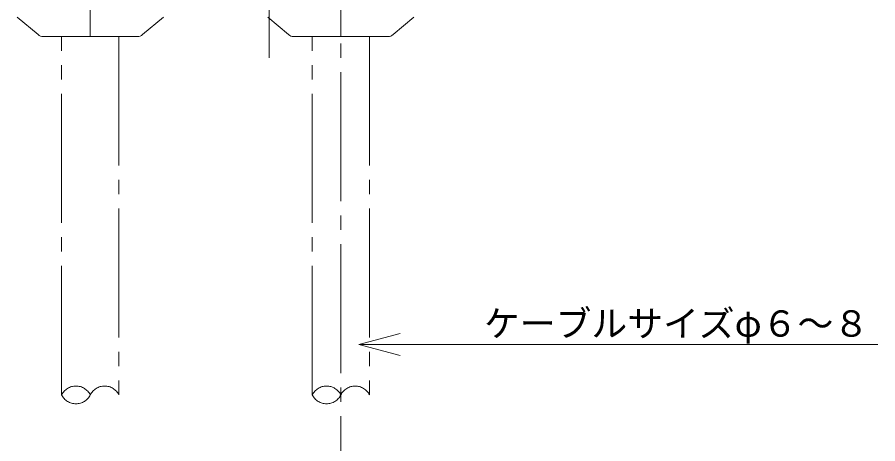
# Model space of a CAD drawing. Units: millimetres, scale not verified. Extents: x -2284 to 2131, y 270 to 4100.
# Drawn here: x -893.9 to -773.7, y 503.6 to 563.1 of the extents above; entities that cross this region are included whole.
import ezdxf
from ezdxf.enums import TextEntityAlignment as Align

# ---------------------------------------------------------------- set-up
doc = ezdxf.new("R2010")
doc.units = ezdxf.units.MM
doc.header["$LTSCALE"] = 2
doc.linetypes.add('CHAIN2', pattern=[12, 9, -1, 1, -1])
for name, color, linetype, lineweight in [('0-1', 7, 'Continuous', 18), ('0-4_補助線', 7, 'CHAIN2', 18), ('0-E_寸法線', 7, 'Continuous', 18), ('0-F_文字', 7, 'Continuous', 18)]:
    doc.layers.add(name, color=color, linetype=linetype, lineweight=lineweight)
doc.styles.add('ＭＳ ゴシック', font='')
doc.styles.get('ＭＳ ゴシック').set_extended_font_data('MS Gothic')

msp = doc.modelspace()

# ---------------------------------------------------------------- linework, layer by layer
at = {"layer": '0-1'}
for p, q in [((-891.031, 560.683), (-893.945, 563.097)), ((-873.531, 563.097), (-876.445, 560.683)), ((-856.031, 560.683), (-858.945, 563.097)), ((-838.531, 563.097), (-841.445, 560.683)), ((-877.152, 560.39), (-890.324, 560.39)), ((-842.152, 560.39), (-855.324, 560.39))]:
    msp.add_line(p, q, dxfattribs=at)
for centre, start, end in [((-890.324, 561.39), 225, 270), ((-877.152, 561.39), 270, 315), ((-855.324, 561.39), 225, 270), ((-842.152, 561.39), 270, 315)]:
    msp.add_arc(centre, 1, start, end, dxfattribs=at)
at = {"layer": '0-4_補助線', "linetype": 'Continuous'}
for p, q in [((-883.738, 598.786), (-883.738, 560.39)), ((-848.738, 598.786), (-848.738, 560.39))]:
    msp.add_line(p, q, dxfattribs=at)
at = {"layer": '0-4_補助線'}
for p, q in [((-848.738, 417.419), (-848.738, 587.419)), ((-887.738, 560.39), (-879.738, 560.39)), ((-887.738, 510.39), (-887.738, 560.39)), ((-879.738, 560.39), (-879.738, 510.39)), ((-852.738, 510.39), (-852.738, 560.39)), ((-844.738, 560.39), (-844.738, 510.39))]:
    msp.add_line(p, q, dxfattribs=at)
for centre, start, end in [((-885.738, 509.393), 26.51041, 153.48959), ((-881.738, 509.393), 26.51041, 153.48959), ((-850.738, 509.393), 26.51041, 153.48959), ((-846.738, 509.393), 26.51041, 153.48959), ((-885.738, 511.388), 206.51041, 333.48959), ((-850.738, 511.388), 206.51041, 333.48959)]:
    msp.add_arc(centre, 2.235, start, end, dxfattribs=at)
at = {"layer": '0-E_寸法線', "linetype": 'CHAIN2'}
msp.add_line((-858.738, 742.419), (-858.738, 557.419), dxfattribs=at)
at = {"layer": '0-F_文字'}
for p, q in [((-846.238, 517.419), (-840.443, 518.972)), ((-846.238, 517.419), (-840.443, 515.866)), ((-828.738, 517.419), (-846.238, 517.419)), ((-828.738, 517.419), (-773.738, 517.419))]:
    msp.add_line(p, q, dxfattribs=at)

# ---------------------------------------------------------------- texts
at = {"layer": '0-F_文字', "color": 4, "style": 'ＭＳ ゴシック'}
msp.add_text('ケーブルサイズφ６～８', height=3.666, dxfattribs=at).set_placement((-828.738, 517.419), align=Align.BOTTOM_LEFT)

doc.saveas('drawing.dxf')
